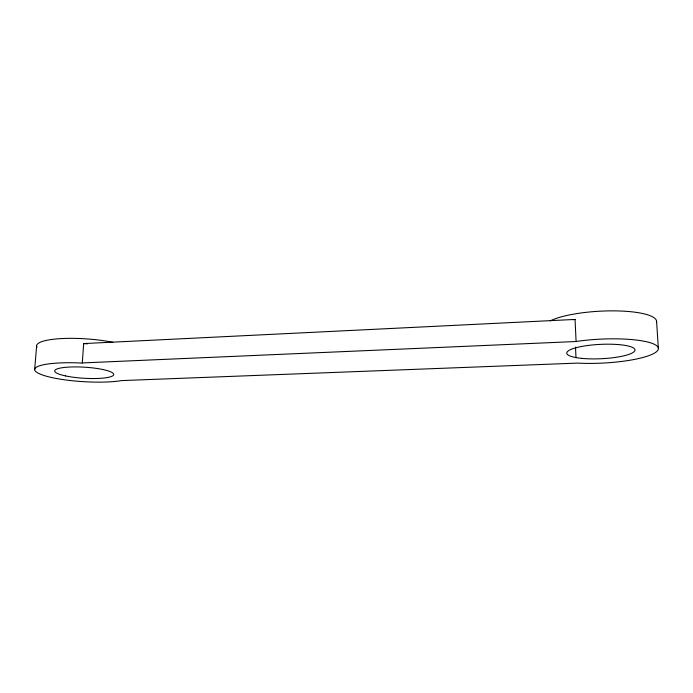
<?xml version="1.0" encoding="UTF-8"?>
<svg xmlns="http://www.w3.org/2000/svg" width="693" height="693" viewBox="0 0 693 693"><rect width="100%" height="100%" fill="white"/><g stroke="black" fill="none" stroke-linecap="round" stroke-linejoin="round"><path stroke-width="1.04" d="M82.276 363.097L83.688 343.581L575.06 319.43L576.091 341.519L80.734 363.002A49.298 9.243 3.5 0 0 40.012 374.029A49.298 9.243 3.5 0 0 121.76 380.587L577.564 363.106A56.991 12.006 -2.7 0 0 658.376 348.501A56.991 12.006 -2.7 0 0 577.659 341.268L576.091 341.519M34.65 369.629L36.616 346.076M573.111 319.768L575.06 319.43M83.688 343.581L87.526 343.815M656.566 321.162L658.35 348.137M575.502 347.08L575.996 357.701M550.207 320.868A56.627 13.34 -3.2 0 1 570.919 314.631L576.368 313.669A56.627 13.34 -3.2 0 1 656.427 322.591M36.954 347.184A49.021 10.282 3.9 0 1 82.502 338.634L87.872 338.972A49.021 10.282 3.9 0 1 112.872 342.333M582.233 358.411A34.156 7.19 -2.7 0 0 634.961 350.372A34.156 7.19 -2.7 0 0 585.498 345.816A34.156 7.19 -2.7 0 0 582.233 358.411M65.463 375.901A29.556 5.535 3.5 0 0 113.306 375.372A29.556 5.535 3.5 0 0 73.856 366.918A29.556 5.535 3.5 0 0 65.463 375.901"/></g></svg>
